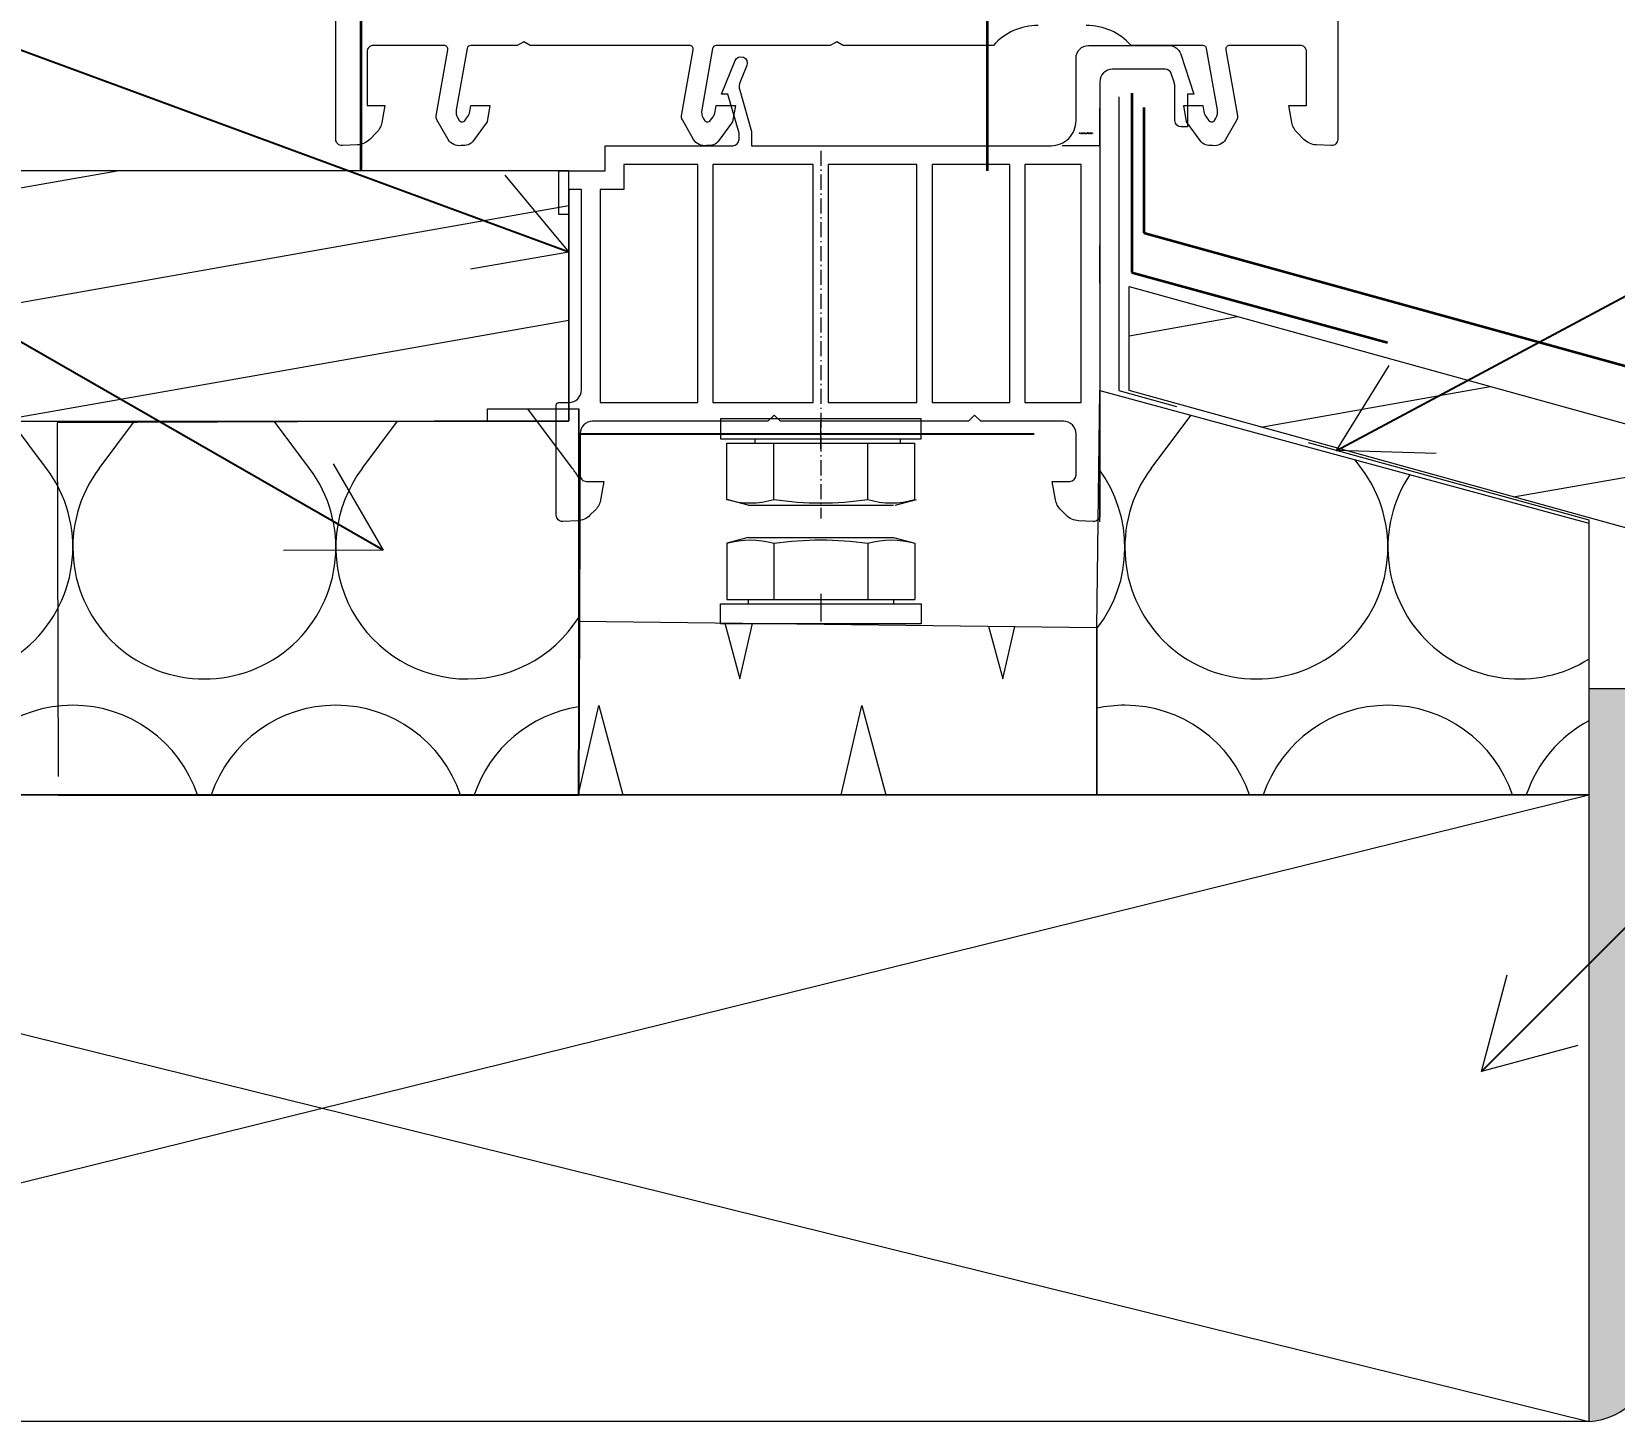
# Model space of a CAD drawing. Header units: millimetres. Extents: x 2715 to 5047, y -920 to 3095.
# Drawn here: x 4036.7 to 4163.1, y -99.5 to 11.3 of the extents above; entities that cross this region are included whole.
import ezdxf

# ---------------------------------------------------------------- set-up
doc = ezdxf.new("R2010")
doc.units = ezdxf.units.MM
doc.header["$MEASUREMENT"] = 0
for name, pattern in [('ACAD_ISO10W100', [1.7999999999999996, 1.2, -0.2999999999999999, 0, -0.2999999999999999]), ('Dashed', [42.333333333324, 21.166666666662, -21.166666666662]), ('Hidden Line (2)', [39.122222328186, 28.222222328186, -10.9])]:
    doc.linetypes.add(name, pattern=pattern)
for name, color, linetype, lineweight in [('0_Pen_No__1', 7, 'Continuous', 13), ('0_Pen_No__141', 7, 'Continuous', 20), ('0_Pen_No__2', 8, 'Continuous', 15), ('Annotation - Label_Pen_No__2', 8, 'Continuous', 15), ('ASSEMBLY_Pen_No__7', 7, 'Continuous', 35), ('Dimensioning - General_Pen_No__1', 7, 'Continuous', 13), ('New_0_Pen_No__26', 5, 'Continuous', 35), ('New_0_Pen_No__7', 7, 'Continuous', 35), ('New_Drawing & Figure_Pen_No__1', 7, 'Continuous', 13), ('New_Structural - Bearing_Pen_No__1', 7, 'Continuous', 13), ('New_Structural - Bearing_Pen_No__21', 7, 'Continuous', 35), ('Structural - Bearing_Pen_No__1', 7, 'Continuous', 13), ('Structural - Bearing_Pen_No__2', 8, 'Continuous', 15)]:
    doc.layers.add(name, color=color, linetype=linetype, lineweight=lineweight)
for name, color, linetype, lineweight, true_color in [('0_Pen_No__145', 7, 'Continuous', 20, 0x0077b0), ('New_0_Pen_No__145', 7, 'Continuous', 20, 0x0077b0), ('New_0_Pen_No__48', 7, 'Continuous', 25, 0xa80f02), ('New_Drawing & Figure_Pen_No__61', 7, 'Continuous', 20, 0x6a6a6a)]:
    doc.layers.add(name, color=color, linetype=linetype, lineweight=lineweight, true_color=true_color)
doc.layers.add('Dimensioning - General', color=7, linetype='Continuous')
doc.styles.add('GENERATED_STYLE_1', font='')
doc.styles.add('GENERATED_STYLE_2', font='txt.shx')
doc.styles.get('GENERATED_STYLE_1').set_extended_font_data('Arial')
doc.dimstyles.new('GENERATED_STYLE__3', dxfattribs={"dimtxt": 30, "dimasz": 9.500000000000002, "dimexe": 0.18, "dimexo": 0.0625, "dimgap": 0, "dimtad": 1, "dimtih": 1, "dimtoh": 1, "dimdec": 0, "dimzin": 0, "dimdsep": 46, "dimtxsty": 'GENERATED_STYLE_1', "dimblk": 'ARROWHEAD_2', "dimblk1": 'ARROWHEAD_2', "dimblk2": 'ARROWHEAD_2', "dimcen": 0.09, "dimse1": 1, "dimse2": 1, "dimclrd": 7, "dimclre": 7, "dimclrt": 7, "dimadec": 0, "dimazin": 0, "dimtfac": 1, "dimtdec": 4, "dimtmove": 0, "dimatfit": 3, "dimfxl": 0, "dimtolj": 1, "dimtzin": 0, "dimarcsym": 0})
doc.dimstyles.new('GENERATED_STYLE__5', dxfattribs={"dimtxt": 0.18, "dimasz": 7.6, "dimexe": 0.18, "dimexo": 0.0625, "dimgap": 0, "dimtad": 0, "dimtih": 1, "dimtoh": 1, "dimdec": 4, "dimzin": 0, "dimdsep": 46, "dimcen": 0.09, "dimadec": 0, "dimazin": 0, "dimtfac": 1, "dimtdec": 4, "dimtmove": 0, "dimatfit": 3, "dimldrblk": 'ARROWHEAD_14', "dimfxl": 0, "dimtolj": 1, "dimtzin": 0, "dimarcsym": 0})
pattern_1 = [(10.00000000000001, (0, 0), (-1.562833557601175, 8.863269542312008), [])]

# ---------------------------------------------------------------- blocks, each defined once
blk = doc.blocks.new('*X1')
at = {"layer": 'Structural - Bearing_Pen_No__2', "color": 8, "linetype": 'Continuous', "lineweight": 15}
for p, q in [((4079.877849851217, -23.60848172774033), (4076.302291198084, -18.84107019022964)), ((3958.811286328722, -22.63056642440374), (3960.902388525655, -19.8424301618262)), ((3974.877849851219, -23.60848172774033), (3972.053311176784, -19.8424301618262)), ((3979.077849851219, -23.60848172774033), (3981.902388525655, -19.8424301618262)), ((3995.877849851219, -23.60848172774033), (3993.053311176783, -19.8424301618262)), ((4000.077849851219, -23.60848172774033), (4002.902388525654, -19.8424301618262)), ((4016.877849851219, -23.60848172774033), (4014.053311176784, -19.8424301618262)), ((4021.077849851219, -23.60848172774033), (4023.902388525654, -19.8424301618262)), ((4037.877849851219, -23.60848172774033), (4035.053311176784, -19.8424301618262)), ((4042.077849851218, -23.60848172774033), (4044.902388525653, -19.8424301618262)), ((4058.877849851218, -23.60848172774033), (4056.053311176783, -19.8424301618262)), ((4063.077849851218, -23.60848172774033), (4065.902388525653, -19.8424301618262))]:
    blk.add_line(p, q, dxfattribs=at)
for centre, radius, start, end in [((3966.47784985122, -29.90848172773998), 10.49999999999968, 223.1011211030381, 36.86989764584242), ((3987.477849851219, -29.90848172773998), 10.49999999999968, 143.1301023541571, 36.86989764584242), ((4008.477849851219, -29.90848172773998), 10.49999999999968, 143.1301023541571, 36.86989764584242), ((4029.477849851219, -29.90848172773998), 10.49999999999968, 143.1301023541571, 36.86989764584242), ((4050.477849851218, -29.90848172773998), 10.49999999999968, 143.1301023541571, 36.86989764584242), ((4071.477849851218, -29.90848172773998), 10.49999999999968, 143.1301023541571, 327.8379481453838), ((4071.477849851218, -29.90848172773998), 10.49999999999968, 32.16205185461624, 36.86989764584242), ((3955.97784985122, -53.00848172773958), 10.50000000000029, 18.5557420374306, 74.34459378191205), ((3976.977849851219, -53.00848172773958), 10.50000000000029, 90, 161.4442579625687), ((3976.977849851219, -53.00848172773958), 10.50000000000029, 18.55574203743137, 90), ((3997.977849851219, -53.00848172773958), 10.50000000000029, 90, 161.4442579625702), ((3997.977849851219, -53.00848172773958), 10.50000000000029, 18.55574203742983, 90), ((4018.977849851219, -53.00848172773958), 10.50000000000029, 90, 161.4442579625702), ((4018.977849851219, -53.00848172773958), 10.50000000000029, 18.55574203742983, 90), ((4039.977849851219, -53.00848172773958), 10.50000000000029, 90, 161.4442579625717), ((4039.977849851218, -53.00848172773958), 10.50000000000029, 18.55574203742983, 90), ((4060.977849851218, -53.00848172773958), 10.50000000000029, 90, 161.4442579625717), ((4060.977849851218, -53.00848172773958), 10.50000000000029, 18.55574203742828, 90), ((4081.977849851218, -53.00848172773958), 10.50000000000029, 98.82714924148534, 161.4442579625702)]:
    blk.add_arc(centre, radius, start, end, dxfattribs=at)
blk = doc.blocks.new('*X2')
at = {"layer": 'Structural - Bearing_Pen_No__2', "color": 8, "linetype": 'Continuous', "lineweight": 15}
for p, q in [((4126.077849851216, -23.60848172774033), (4129.257615096571, -19.36879473393267)), ((4142.877849851217, -23.60848172774033), (4142.362187524036, -22.92093195816613))]:
    blk.add_line(p, q, dxfattribs=at)
for centre, radius, start, end in [((4113.477849851217, -29.90848172773998), 10.49999999999968, 321.9741447932656, 36.62852332300153), ((4134.477849851217, -29.90848172773998), 10.49999999999968, 143.1301023541571, 36.86989764584242), ((4155.477849851216, -29.90848172773998), 10.49999999999968, 146.4421573237788, 301.9507180648692), ((4123.977849851217, -53.00848172773958), 10.50000000000029, 90, 102.2552461502182), ((4123.977849851217, -53.00848172773958), 10.50000000000029, 18.55574203742828, 90), ((4144.977849851217, -53.00848172773958), 10.50000000000029, 90, 161.4442579625702), ((4144.977849851217, -53.00848172773958), 10.50000000000029, 18.55574203742983, 90), ((4165.977849851217, -53.00848172773958), 10.50000000000029, 118.0869119471074, 161.4442579625717)]:
    blk.add_arc(centre, radius, start, end, dxfattribs=at)
blk = doc.blocks.new('*X4')
at = {"layer": 'Structural - Bearing_Pen_No__2', "color": 8, "linetype": 'Continuous', "lineweight": 15}
for p, q in [((4092.028904958553, -35.94611722933477), (4093.224591922233, -40.40848172773963)), ((4093.224591922233, -40.40848172773963), (4094.255159129794, -35.97340750273822)), ((4113.098109362006, -36.20439157913319), (4114.224591922232, -40.40848172773963)), ((4114.224591922232, -40.40848172773963), (4115.19551158743, -36.23010233620138)), ((4080.366581960416, -49.46920443109484), (4081.977849851218, -42.53506889908778)), ((4081.977849851218, -42.53506889908778), (4083.888871031768, -49.66709703924371)), ((4101.320598145438, -49.66709703924371), (4102.977849851218, -42.53506889908778)), ((4102.977849851217, -42.53506889908778), (4104.888871031768, -49.66709703924371))]:
    blk.add_line(p, q, dxfattribs=at)
blk = doc.blocks.new('*D8')
at = {"layer": 'Dimensioning - General_Pen_No__1', "color": 7, "linetype": 'Continuous', "lineweight": 13}
for p, q in [((3768.811286328724, 290.5433238250697), (3768.811286328724, 309.2933238250698)), ((4040.979458752066, 290.5433238250697), (4040.979458752066, 309.2933238250698)), ((3772.419723828724, 306.1683238250697), (3765.202848828724, 293.6683238250698)), ((4037.371021252066, 293.6683238250698), (4044.587896252066, 306.1683238250697)), ((3762.698786328724, 299.9183238250697), (3768.811286328724, 299.9183238250697)), ((3768.811286328724, 299.9183238250697), (4040.979458752066, 299.9183238250697)), ((4040.979458752066, 299.9183238250697), (4047.091958752066, 299.9183238250697))]:
    blk.add_line(p, q, dxfattribs=at)
at = {"layer": 'Dimensioning - General_Pen_No__1', "color": 7, "lineweight": 13, "insert": (3870.746672242371, 305.9183236909593), "char_height": 30, "attachment_point": 7, "style": 'GENERATED_STYLE_1'}
blk.add_mtext('\\A1;{\\pql;\\fArial|b0|i0|c0|p34;270}', dxfattribs=at)
blk = doc.blocks.new('ARROWHEAD_2')
at = {"color": 0, "linetype": 'Continuous', "lineweight": 0}
for p, q in [((-0.3781315, -0.655), (0.3781315, 0.655)), ((0, 0), (-1, 0))]:
    blk.add_line(p, q, dxfattribs=at)
blk = doc.blocks.new('ARROWHEAD_14')
at = {"color": 0, "linetype": 'Continuous', "lineweight": 0}
blk.add_line((0, 0), (-1, 0), dxfattribs=at)
at = {"color": 0, "linetype": 'Continuous', "lineweight": 0, "flags": 128}
blk.add_lwpolyline([(-0.9093, 0.525), (0, 0), (-0.9093, -0.525)], dxfattribs=at)

msp = doc.modelspace()

# ---------------------------------------------------------------- hatches: boundary and pattern name
at = {"layer": 'New_Drawing & Figure_Pen_No__61', "linetype": 'Continuous', "lineweight": 0, "true_color": 0x1a1a1a}
msp.add_hatch(color=250, dxfattribs=at).paths.add_polyline_path([(4161.034340288064, -99.66709703922844, 0.414213562373095), (4166.034340288065, -94.1936932577215), (4166.034340288065, -46.19369325772103), (4206.034340288066, -46.19369325772103, 0.414213562373095), (4211.034340288065, -41.19369325772103), (4166.034340288065, -41.19369325772103), (4161.034340288064, -41.19369325772103), (4161.034340288064, -46.19369325772103)])
at = {"layer": 'New_Structural - Bearing_Pen_No__1', "linetype": 'Continuous', "lineweight": 13}
h = msp.add_hatch(dxfattribs=at)
h.set_pattern_fill('Wood_0001', style=0, pattern_type=2)
h.set_pattern_definition(pattern_1)
h.paths.add_polyline_path([(4079.580899953685, -19.84243034906357), (4079.580899953685, 0.1575696509364469), (2715.351942632282, 0.1575696509364469), (2715.351942632282, -19.84243034906357)])
h = msp.add_hatch(dxfattribs=at)
h.set_pattern_fill('Wood_0001', style=0, pattern_type=2)
h.set_pattern_definition(pattern_1)
h.paths.add_polyline_path([(4241.034339365885, -41.36690124603497), (4241.034340288064, -49.66709666728835), (4124.326296196366, -17.39636015055666), (4124.311906828138, -9.092187582945193)])

# ---------------------------------------------------------------- linework, layer by layer
at = {"layer": '0_Pen_No__1', "color": 7, "linetype": 'Continuous', "lineweight": 13}
for p, q in [((4121.980899953685, 2.157569650936681), (4121.980899953685, 5.155726636012121)), ((4121.980899953685, 2.157569650936681), (4118.980899953685, 2.157569650936681)), ((4121.98090003841, -8.819320438487138), (4121.98090003841, -5.819320438487024)), ((4099.702624052712, -22.04221432509705), (4099.702625324385, -19.84243034906356)), ((4094.468471373306, -21.5922549274871), (4094.468471575626, -21.24228817789124)), ((4106.067316699198, -21.59226163265508), (4106.067316901518, -21.24229488305566)), ((4092.197821520246, -26.0848011639964), (4092.197824117336, -21.59225361485177)), ((4092.197824117336, -21.59225361485177), (4107.207424508319, -21.59226229173853)), ((4095.950218546109, -26.08480333321765), (4095.950221143214, -21.59225578407124)), ((4103.455024885365, -26.08480767166547), (4103.455027482456, -21.59226012251728)), ((4107.207421911228, -26.08480984088494), (4107.207424508319, -21.59226229173853)), ((4121.980899953685, -27.84241770832622), (4121.980899953685, -24.844260723249)), ((4121.980899788129, -27.84241771317745), (4121.980899788129, -24.84426072810023)), ((4121.980899953685, -27.86932041170324), (4121.980899953685, -24.86932041170313)), ((4093.903190772211, -26.5417556352591), (4092.197813503818, -26.08480053997823)), ((4105.634173253608, -26.54176329121675), (4107.339551050318, -26.08481016765999)), ((4093.903200658121, -29.11998862356839), (4092.197823367259, -29.57694363496081)), ((4092.197823367259, -29.57694363496081), (4092.197825743371, -34.06949118410722)), ((4095.950220393122, -29.57694165031547), (4095.950222769234, -34.06948919946188)), ((4103.455026732378, -29.57693768101769), (4103.45502910849, -34.0694852301641)), ((4105.502045984013, -29.11998248892892), (4107.207423758242, -29.57693569637236)), ((4107.207423758242, -29.57693569637236), (4107.207426134353, -34.06948324551877)), ((4092.197825743371, -34.06949118410722), (4107.207426134353, -34.06948324551877)), ((4093.903203275916, -34.06949028213184), (4093.903203461013, -34.41945703172948)), ((4099.702625700887, -33.61953084301021), (4099.702626864344, -35.8193148190437)), ((4105.502048601808, -34.06948414749415), (4105.502048786905, -34.41945089709179)), ((3958.811313197291, -49.66709703924371), (4161.034340288064, -99.66709703922844)), ((3958.811313197291, -99.66709703922844), (4161.034340288064, -49.66709703924371))]:
    msp.add_line(p, q, dxfattribs=at)
for points in [[(4089.880899953686, 0.6575696509366242), (4083.980899953689, 0.6575696509366242), (4083.980899953689, -1.342430470453165), (4082.080899953697, -1.342430470453165), (4082.080899953697, -18.3424303490635), (4089.880899953686, -18.3424303490635)], [(4099.080899953693, 0.6575696509366242), (4091.080899953697, 0.6575696509366242), (4091.080899953697, -18.3424303490635), (4099.080899953693, -18.3424303490635)], [(4100.28089995369, 0.6575696509366242), (4100.28089995369, -18.3424303490635), (4107.380899953699, -18.3424303490635), (4107.380899953699, 0.6575696509366242)], [(4108.580899953696, 0.6575696509366242), (4108.580899953696, -18.3424303490635), (4114.780899953688, -18.3424303490635), (4114.780899953688, 0.6575696509366242)], [(4115.980899953685, 0.6575696509366242), (4115.980899953685, -18.3424303490635), (4120.480899953693, -18.3424303490635), (4120.480899953693, 0.6575696509366242)]]:
    msp.add_lwpolyline(points, close=True, dxfattribs=at)
at = {"layer": '0_Pen_No__1', "color": 7, "linetype": 'Continuous', "lineweight": 13, "flags": 128}
for points in [[(4107.701824719614, -21.24229708999962), (4107.701825644471, -19.64245708999882), (4091.70342564447, -19.64244784149819), (4091.703424719613, -21.24228784149899)], [(4107.701826328439, -34.419448471576), (4107.701827174596, -36.0192884715768), (4091.703427174595, -36.01929693314247), (4091.703426328438, -34.41945693314167)], [(3958.811313197291, -49.66709703924371), (4161.034340288064, -49.66709703924371), (4161.034340288064, -99.66709703922844), (3958.811313197291, -99.66709703922844)]]:
    msp.add_lwpolyline(points, close=True, dxfattribs=at)
for points in [[(4092.197818976105, -26.0848021446413, 0.1435935394489815), (4095.950220448161, -26.08480431386432)], [(4095.950220448161, -26.08480431386432, 0.07179676972449062), (4103.455023392274, -26.08480865230682)], [(4103.455023392274, -26.08480865230682, 0.1435935394489815), (4107.207424864329, -26.08481082152984)], [(4092.197820823104, -29.57694265431769, -0.1435935394489815), (4095.950222295175, -29.57694066967057)], [(4095.950222295175, -29.57694066967057, -0.07179676972449062), (4103.455025239286, -29.57693670037457)], [(4103.455025239286, -29.57693670037457, -0.1435935394489815), (4107.207426711342, -29.57693471572568)]]:
    msp.add_lwpolyline(points, format="xyb", dxfattribs=at)
for points in [[(4093.90319878864, -26.54175625927727), (4105.502044114518, -26.5417629644417)], [(4093.903200658121, -29.11998862356839), (4105.502045984013, -29.11998248892892)]]:
    msp.add_lwpolyline(points, dxfattribs=at)
at = {"layer": '0_Pen_No__141', "color": 7, "linetype": 'Continuous', "lineweight": 20}
for points in [[(4140.979458752073, 68.05395969200141), (4140.979458752073, 2.658254883558159, -0.4296339059668331), (4140.453290773949, 2.158940116181968), (4139.261169181198, 2.221416561493401, -0.1853390449315361), (4138.279012943785, 2.658700691844446), (4137.734994624696, 3.202719010927241, -0.1539147210597866), (4137.318443166963, 4.002906916206046), (4137.079458752071, 5.358254883557196), (4138.479458752075, 5.358254883557196), (4138.479458752075, 9.658254883557833, 0.4142135623730951), (4137.979458752073, 10.15825488355844), (4132.339634345756, 10.15825488355844, 0.4663076581549933), (4132.044192019849, 9.806160430258688), (4132.971862628581, 4.545078972391609, -0.176326980708478), (4132.912471453965, 4.2082548835581), (4132.01757853672, 2.658254883558159, -0.3160829551630578), (4130.975096606322, 2.17394644906584, -0.2875172751107619), (4129.989623085324, 2.57046963126591), (4128.908683826994, 4.058254883558449), (4128.679458752076, 5.358254883558972), (4130.202598669898, 5.358254883558972), (4130.287652851267, 4.875888651113842, 0.1139356083017775), (4130.4634436099, 4.461751576489165), (4130.666753653758, 4.181919307871668, 0.5429556996380271), (4131.169266373207, 4.2082548835581), (4131.246853509823, 4.342639746195049, 0.1763269807086419), (4131.365635859057, 5.016287923862068), (4130.502680786693, 9.910349336859598, 0.3639702342661931), (4130.2072384608, 10.15825488355844), (4124.479458752065, 10.15825488355844, 0.2134217652833833), (4120.901749988067, 11.75825488355827)], [(4117.057167516067, 11.75825488355827, 0.2134217652833858), (4113.479458752069, 10.15825488355844), (4101.499073994349, 10.15825488355844), (4100.979458752066, 10.45825488355952), (4100.459843509798, 10.15825488355844), (4091.351679043344, 10.15825488355844, 0.3639702342662019), (4091.056236717451, 9.910349336859598), (4090.193281645087, 5.016287923862068, 0.1763269807085702), (4090.31206399432, 4.342639746195049), (4090.389651130936, 4.2082548835581, 0.5429556996381437), (4090.892163850386, 4.181919307871668), (4091.095473894244, 4.461751576487389, 0.1139356083017786), (4091.271264652876, 4.875888651113842), (4091.356318834245, 5.358254883558972), (4092.879458752067, 5.358254883558972), (4092.65023367715, 4.058254883558449), (4091.56929441882, 2.57046963126591, -0.2875172751103769), (4090.583820897821, 2.17394644906584, -0.3160829551632511), (4089.541338967424, 2.658254883558159), (4088.646446050179, 4.2082548835581, -0.1763269807085199), (4088.587054875562, 4.545078972391609), (4089.514725484294, 9.806160430258688, 0.4663076581550125), (4089.219283158387, 10.15825488355844), (4076.499073994343, 10.15825488355844), (4075.979458752075, 10.45825488355952), (4075.459843509806, 10.15825488355844), (4071.751679043347, 10.15825488355844, 0.3639702342662019), (4071.45623671744, 9.910349336859598), (4070.59328164509, 5.016287923862068, 0.176326980708072), (4070.712063994323, 4.342639746198602), (4070.789651130939, 4.2082548835581, 0.5429556996387696), (4071.292163850389, 4.181919307871668), (4071.495473894247, 4.461751576489165, 0.1139356083018474), (4071.671264652879, 4.875888651113842), (4071.756318834248, 5.358254883558972), (4073.27945875207, 5.358254883558972), (4073.050233677152, 4.058254883558449), (4071.969294418823, 2.57046963126591, -0.2875172751105723), (4070.983820897824, 2.17394644906584, -0.316082955163199), (4069.941338967426, 2.658254883558159), (4069.046446050182, 4.2082548835581, -0.1763269807084844), (4068.987054875565, 4.545078972391609), (4069.914725484297, 9.806160430258688, 0.4663076581550066), (4069.61928315839, 10.15825488355844), (4063.979458752074, 10.15825488355844, 0.4142135623730951), (4063.479458752072, 9.658254883557833), (4063.479458752072, 5.358254883557196), (4064.879458752076, 5.358254883557196), (4064.640474337184, 4.002906916206046, -0.1539147210598451), (4064.223922879437, 3.202719010927241), (4063.679904560361, 2.658700691844446, -0.185339044931552), (4062.697748322948, 2.221416561493401), (4061.505626730197, 2.158940116181968, -0.4296339059668241), (4060.979458752074, 2.658254883558159), (4060.979458752074, 47.15825488355925, -0.4142135623730952)]]:
    msp.add_lwpolyline(points, format="xyb", dxfattribs=at)
msp.add_lwpolyline([(4082.480899953696, 2.157569650936681), (4092.669810481256, 2.157569650936681, 0.4142135623730951), (4093.169810481259, 2.657569650937292), (4093.169810481259, 3.157570237824887), (4092.280899953694, 6.257569650937784), (4091.780899953692, 6.257569650936007), (4092.866640962329, 8.944872947644528, -0.9999999999999999), (4093.793824816901, 8.570266354230045), (4093.25850418877, 7.245301305168612, 0.1673426090814405), (4093.224426347392, 6.595057355934204), (4094.169810481249, 3.29811107252816), (4094.169810481249, 2.157569650936681), (4118.080899953698, 2.157569650936681, 0.414213562373095), (4120.080899953694, 4.157569650935573), (4120.080899953694, 8.45756965093621), (4120.080899953694, 9.157569650936354, -0.4142135623730951), (4121.080899953698, 10.1575696509358), (4127.487170610381, 10.1575696509358, -0.3249196962329084), (4128.438227126667, 9.466586645309933), (4129.480899953693, 6.257569650936007), (4128.980899953691, 6.257569650936007), (4128.980899953691, 3.657569650936738), (4128.480899953688, 3.657569650936738, -0.4142135623730951), (4127.980899953685, 4.157569650935573), (4127.980899953685, 6.832428943374397, 0.07870170682460405), (4127.931956469981, 7.141445937749753), (4127.681562886282, 7.912078148123742, 0.3249196962329221), (4127.206034628132, 8.257569650936675), (4122.98089995369, 8.257569650936675, 0.4142135623730951), (4121.980899953685, 7.257569650935453), (4121.980899953685, 2.157569650936681), (4121.980899953685, -27.34243034906384, -0.4296339059668275), (4121.454731975577, -27.84174511644003), (4120.273163445391, -27.77982173370389, -0.1853390449315749), (4119.291007207979, -27.34253760335285), (4118.855702486629, -26.9072328819994, -0.1539147210597543), (4118.439151028882, -26.10704497671882), (4118.180899953687, -24.64243034906481), (4119.580899953691, -24.64243034906481, 0.4142135623730951), (4120.080899953694, -24.14243034906242), (4120.080899953694, -20.842430349063, 0.414213562373095), (4119.080899953688, -19.84243034906356), (4112.480899953697, -19.84243034906356), (4111.980899953694, -19.34243034906295), (4111.480899953693, -19.84243034906356), (4096.480899953692, -19.84243034906356), (4095.980899953689, -19.34243034906295), (4095.480899953687, -19.84243034906356), (4081.480899953691, -19.84243034906356, 0.4142135623730951), (4080.480899953686, -20.842430349063), (4080.480899953686, -24.14243034906242, 0.4142135623730951), (4080.980899953689, -24.64243034906481), (4082.380899953693, -24.64243034906481), (4082.122648878498, -26.10704497671882, -0.1539147210597266), (4081.706097420751, -26.90723288199763), (4081.270792699401, -27.34253760335107, -0.1853390449316414), (4080.288636461989, -27.77982173370389), (4079.107067931817, -27.84174511644003, -0.4296339059668302), (4078.580899953694, -27.34243034906384), (4078.580899953694, -18.54243034906304, -0.414213562373095), (4078.780899953687, -18.34243034906173), (4079.580899953685, -18.34243034906173, 0.4142135623730951), (4080.58089995369, -17.34243034906406), (4080.58089995369, -1.342430470453165), (4079.580899953685, -1.342430470453165), (4079.580899953685, -3.342430470453833), (4078.780899953687, -3.342430470453833), (4078.780899953687, 0.1575695295468922), (4082.480899953696, 0.1575695295468922)], format="xyb", close=True, dxfattribs=at)
at = {"layer": '0_Pen_No__145', "color": 144, "linetype": 'Hidden Line (2)', "lineweight": 20, "true_color": 0x0077b0, "flags": 128}
msp.add_lwpolyline([(4079.580899953685, -2.34243047045261), (4079.580899953685, -17.3424303490605), (4079.580899953685, -19.80254390379953), (4038.73167486417, -19.96042134751363)], dxfattribs=at)
at = {"layer": '0_Pen_No__2', "color": 8, "linetype": 'ACAD_ISO10W100', "lineweight": 15}
msp.add_line((4099.70263780396, 1.745203506084609), (4099.702620833911, -27.61021497650155), dxfattribs=at)
at = {"layer": 'New_0_Pen_No__145', "color": 144, "linetype": 'Hidden Line (2)', "lineweight": 20, "true_color": 0x0077b0, "flags": 128}
for points in [[(4123.506314824901, 6.057644208829848), (4123.506314824901, -17.39636015055666), (4161.034340288064, -27.70077078709268)], [(4038.73167486417, -19.96042134751363), (4038.811313197291, -49.66709703924371)], [(4161.034340288064, -27.70077078709268), (4161.034340288064, -99.66709703922844)]]:
    msp.add_lwpolyline(points, dxfattribs=at)
at = {"layer": 'New_0_Pen_No__26', "color": 5, "linetype": 'Dashed', "lineweight": 35}
msp.add_lwpolyline([(4124.528625697206, 6.348605317427422), (4124.528625697206, -7.974472659594495), (4246.811266815013, -41.35060141023405)], dxfattribs=at)
at = {"layer": 'New_0_Pen_No__48', "color": 14, "linetype": 'Continuous', "lineweight": 25, "true_color": 0xa80f02, "flags": 128}
msp.add_lwpolyline([(4038.811313197291, -49.66709703924371), (4080.366581960416, -49.66709703924371), (4080.480899953686, -20.842430349063), (4116.747976368873, -20.842430349063)], dxfattribs=at)
at = {"layer": 'New_0_Pen_No__7', "color": 7, "linetype": 'Continuous', "lineweight": 35}
for p, q in [((4125.502311416987, 5.212944911706926), (4125.502311416987, -4.787055088293057)), ((4125.502311416987, -4.787055088293075), (4246.811266815013, -38.3299808057382))]:
    msp.add_line(p, q, dxfattribs=at)
at = {"layer": 'New_Drawing & Figure_Pen_No__1', "color": 7, "linetype": 'Continuous', "lineweight": 13, "flags": 128}
msp.add_lwpolyline([(4161.034340288064, -99.66709703922844, 0.414213562373095), (4166.034340288065, -94.1936932577215), (4166.034340288065, -46.19369325772103), (4206.034340288066, -46.19369325772103, 0.414213562373095), (4211.034340288065, -41.19369325772103), (4166.034340288065, -41.19369325772103), (4161.034340288064, -41.19369325772103), (4161.034340288064, -46.19369325772103)], format="xyb", close=True, dxfattribs=at)
at = {"layer": 'New_Structural - Bearing_Pen_No__1', "color": 7, "linetype": 'Continuous', "lineweight": 13, "flags": 128}
for points in [[(4079.580899953685, -19.84243034906357), (4079.580899953685, 0.1575696509364469), (2715.351942632282, 0.1575696509364469), (2715.351942632282, -19.84243034906357)], [(4241.034339365885, -41.36690124603497), (4241.034340288064, -49.66709666728835), (4124.326296196366, -17.39636015055666), (4124.311906828138, -9.092187582945193)]]:
    msp.add_lwpolyline(points, close=True, dxfattribs=at)
at = {"layer": 'New_Structural - Bearing_Pen_No__21', "color": 7, "linetype": 'Continuous', "lineweight": 35}
msp.add_line((4112.977834529443, 35.15759176621854), (4112.977834529443, 0.1575606761391075), dxfattribs=at)
at = {"layer": 'New_Structural - Bearing_Pen_No__21', "color": 7, "linetype": 'Continuous', "lineweight": 35, "flags": 128}
msp.add_lwpolyline([(4062.977814022543, 35.15756965093644), (4062.97781402243, 25.15756965093643), (4062.97781402243, 0.1575696509364295)], dxfattribs=at)
at = {"layer": 'Structural - Bearing_Pen_No__1', "color": 7, "linetype": 'Continuous', "lineweight": 13, "flags": 128}
for points in [[(4121.980900726435, -17.3963619722113), (4161.034341018386, -27.98222272907902), (4161.034341018386, -49.66709703924371), (4121.749044785853, -49.66709703924371), (4121.749044785853, -36.31043870052035)], [(3958.811286328722, -19.8424301618262), (4073.082418911818, -19.8424301618262), (4073.082418911818, -18.84107019022964), (4080.366581960416, -18.84107019022964), (4080.366581960416, -35.80315725538807), (4080.366581960416, -49.66709703924371), (4072.977926930297, -49.66709703924371), (3958.811286328722, -49.66709703924371)], [(4080.366581960416, -18.84107056954571), (4080.380755260032, -18.84107056954571), (4080.366581960416, -35.80315602245648)], [(4080.366581960416, -35.80315602245648), (4121.749044785853, -36.31043804766411), (4121.749044785853, -49.66709703924371), (4080.366581960416, -49.66709703924371)]]:
    msp.add_lwpolyline(points, close=True, dxfattribs=at)

# ---------------------------------------------------------------- block references
at = {"layer": 'Structural - Bearing_Pen_No__2', "color": 8, "linetype": 'Continuous', "lineweight": 15}
for name in ['*X1', '*X2', '*X4']:
    msp.add_blockref(name, (0, 0), dxfattribs=at)

# ---------------------------------------------------------------- texts
at = {"layer": 'ASSEMBLY_Pen_No__7', "color": 7, "linetype": 'Continuous', "lineweight": 35, "insert": (4121.41661423941, 3.117078222364058), "char_height": 0.06, "attachment_point": 9, "style": 'GENERATED_STYLE_2'}
msp.add_mtext('\\A1;{\\pqr;\\Ftxt.shx;DIM_ZUSATZ_AUSSEN_OBEN}', dxfattribs=at)

# ---------------------------------------------------------------- dimensions: what is measured, and where the dimension line sits
at = {"layer": 'Dimensioning - General', "color": 7, "linetype": 'Continuous', "lineweight": 13}
dim = msp.add_linear_dim(base=(4040.979458752066, 299.9183238250697), p1=(3768.811286328724, 0), p2=(4040.979458752066, 255.3448073833607), text='270', dimstyle='GENERATED_STYLE__3', dxfattribs=at)
dim.commit()
dim.dimension.update_dxf_attribs({"geometry": '*D8', "text_midpoint": (3905.052572005097, 320.9183236909593), "dimtype": 160})

# ---------------------------------------------------------------- leaders
at = {"layer": 'Annotation - Label_Pen_No__2', "color": 8, "linetype": 'Continuous', "lineweight": 15, "annotation_type": 0, "has_hookline": 1}
for points, hookline_direction, text_width, horizontal_direction in [([(4140.863686273939, -22.16233120217315), (4635.484224977273, 242.1168826152488), (4643.084224977272, 242.1168788872342)], 0, 376.825, (0.9999999999998797, -4.905282387175303e-07, 0)), ([(4079.580899953685, -6.336585733327578), (3442.660839951056, 227.9329220202676), (3435.060839951057, 227.9329257482822)], 1, 586.2750000000001, (0.9999999999998797, -4.905282387175303e-07, 0)), ([(4064.765761413479, -30.13447215288352), (3701.445732548574, 178.5317650170676), (3263.460816391243, 179.9034941467538)], 1, 414.675, (0.9999999999998797, -4.905282440466009e-07, 0)), ([(4152.451907337482, -71.72729475117015), (4252.052575037089, 27.87337294843574), (4339.421480228513, 34.02801841702173)], 0, 598.8000000000001, (0.9999999999998797, -4.905282369411735e-07, 0))]:
    msp.add_leader(points, dimstyle='GENERATED_STYLE__5', dxfattribs=dict(at, hookline_direction=hookline_direction, text_width=text_width, horizontal_direction=horizontal_direction))

doc.saveas('drawing.dxf')
